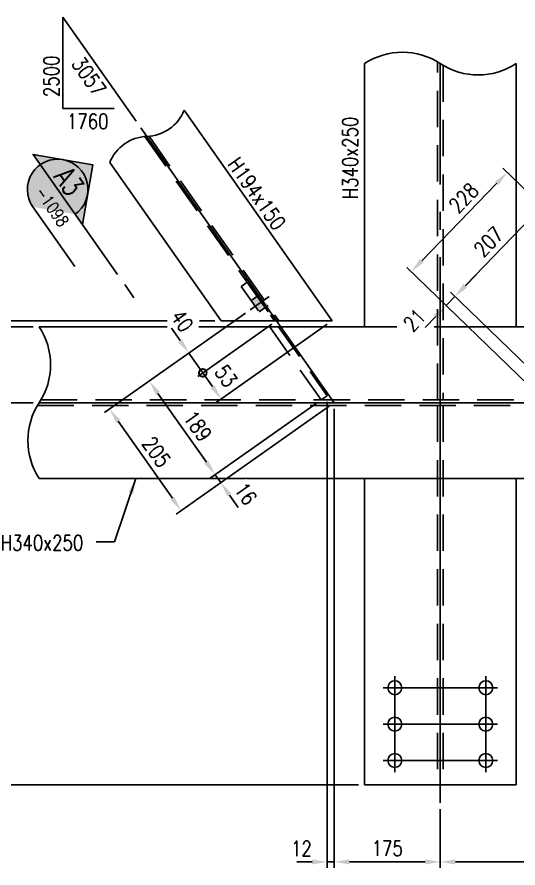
# Model space of a CAD drawing. Header units: millimetres. Extents: x 0 to 232280, y -26939 to 23794.
# Drawn here: x 94866 to 95692, y -25816 to -24412 of the extents above; entities that cross this region are included whole.
import ezdxf
from ezdxf.enums import TextEntityAlignment as Align

# ---------------------------------------------------------------- set-up
doc = ezdxf.new("R2010")
doc.units = ezdxf.units.MM
doc.header["$LTSCALE"] = 30
doc.linetypes.add('JNK-CENTER', pattern=[34, 30, -1.5, 1, -1.5])
doc.linetypes.add('JNK-HIDDEN', pattern=[3, 2, -1])
for name, color, linetype in [('CEN-R', 1, 'JNK-CENTER'), ('CON-C', 4, 'Continuous'), ('CON-G', 3, 'Continuous'), ('CON-W', 7, 'Continuous'), ('CON-Y', 2, 'Continuous'), ('Dim-W', 7, 'Continuous'), ('HID-Y', 2, 'JNK-HIDDEN'), ('STL-OBJT', 7, 'Continuous'), ('TXT-Y', 2, 'Continuous')]:
    doc.layers.add(name, color=color, linetype=linetype)
doc.styles.add('SIMPLEX', font='simplex.shx', dxfattribs={"width": 0.8})
doc.dimstyles.new('DIM10', dxfattribs={"dimscale": 10, "dimtxt": 2.5, "dimasz": 2.5, "dimexe": 1, "dimexo": 1, "dimgap": 1, "dimtad": 1, "dimdec": 0, "dimdsep": 46, "dimtxsty": 'SIMPLEX', "dimcen": 0, "dimclrt": 2, "dimadec": 1, "dimazin": 2, "dimtfac": 1, "dimtdec": 0, "dimtix": 1, "dimtmove": 2, "dimatfit": 0, "dimfxl": 0.18, "dimtolj": 1, "dimtzin": 0, "dimarcsym": 0})
doc.dimstyles.new('DIM40', dxfattribs={"dimscale": 40, "dimtxt": 2.5, "dimasz": 2.5, "dimexe": 1, "dimexo": 1, "dimgap": 1, "dimtad": 1, "dimdec": 0, "dimdsep": 46, "dimtxsty": 'SIMPLEX', "dimcen": 0, "dimclrd": 7, "dimclre": 7, "dimclrt": 2, "dimadec": 1, "dimazin": 2, "dimtfac": 1, "dimtdec": 0, "dimtix": 1, "dimtmove": 2, "dimatfit": 2, "dimfxl": 1, "dimtolj": 1, "dimtzin": 0, "dimarcsym": 1})

# ---------------------------------------------------------------- blocks, each defined once
blk = doc.blocks.new('*D3284')
at = {"layer": 'DEFPOINTS', "color": 0, "transparency": 16777216}
for p in [(95250.78954247513, -24895.12163369116), (95389.29806920569, -25048.43794292297), (95136.62146172975, -25226.32227458605)]:
    blk.add_point(p, dxfattribs=at)
at = {"layer": 'Dim-W', "color": 7, "linetype": 'ByBlock', "lineweight": -2, "transparency": 16777216}
for p, q in [((95242.61261871093, -24900.87818802116), (95010.37832064551, -25064.37113385923)), ((95381.12114544146, -25054.19449725298), (95128.44453796554, -25232.07882891606)), ((95032.94663023474, -25079.05688893974), (95122.23007590475, -25205.87996517553))]:
    blk.add_line(p, q, dxfattribs=at)
at = {"layer": 'Dim-W', "color": 7, "transparency": 16777216}
for points in [[(95036.35368180316, -25076.65832463557), (95029.53957866633, -25081.45545324391), (95018.55524440974, -25058.61457952922)], [(95125.63712747316, -25203.48140087136), (95118.82302433632, -25208.27852947969), (95136.62146172975, -25226.32227458605)]]:
    blk.add_solid(points, dxfattribs=at)
at = {"layer": 'Dim-W', "color": 2, "transparency": 16777216, "insert": (95095.98643153923, -25129.51617981513), "char_height": 25, "attachment_point": 5, "rotation": 305.1455454997086, "style": 'SIMPLEX', "bg_fill": 3, "box_fill_scale": 1.1, "bg_fill_color": 256, "bg_fill_true_color": 13158600, "bg_fill_transparency": 0}
blk.add_mtext('\\A1;205', dxfattribs=at)
blk = doc.blocks.new('*D3285')
at = {"layer": 'DEFPOINTS', "color": 0, "transparency": 16777216}
for p in [(95083.97063452352, -25012.56214488907), (95367.78576218689, -25043.93794292298), (95192.78993047081, -25167.13500845111)]:
    blk.add_point(p, dxfattribs=at)
at = {"layer": 'Dim-W', "color": 7, "linetype": 'ByBlock', "lineweight": -2, "transparency": 16777216}
for p, q in [((95075.79371075932, -25018.31869921907), (95075.79371075906, -25018.31869921926)), ((95098.36202034826, -25033.00445429979), (95178.3985446458, -25146.69269904058)), ((95359.60883842266, -25049.69449725299), (95184.6130067066, -25172.89156278111))]:
    blk.add_line(p, q, dxfattribs=at)
at = {"layer": 'Dim-W', "color": 7, "transparency": 16777216}
for points in [[(95101.76907191669, -25030.60588999562), (95094.95496877984, -25035.40301860395), (95083.97063452326, -25012.56214488926)], [(95181.80559621422, -25144.29413473642), (95174.99149307737, -25149.09126334475), (95192.78993047081, -25167.13500845111)]]:
    blk.add_solid(points, dxfattribs=at)
at = {"layer": 'Dim-W', "color": 2, "transparency": 16777216, "insert": (95163.9443886149, -25087.07534597368), "char_height": 25, "attachment_point": 5, "rotation": 305.1455454997086, "style": 'SIMPLEX', "bg_fill": 3, "box_fill_scale": 1.1, "bg_fill_color": 256, "bg_fill_true_color": 13158600, "bg_fill_transparency": 0}
blk.add_mtext('\\A1;189', dxfattribs=at)
blk = doc.blocks.new('*D3286')
at = {"layer": 'DEFPOINTS', "color": 0, "transparency": 16777216}
for p in [(95192.78993047104, -25167.13500845092), (95202.03685184353, -25180.26983994591), (95202.0368518433, -25180.26983994607)]:
    blk.add_point(p, dxfattribs=at)
at = {"layer": 'Dim-W', "color": 7, "linetype": 'ByBlock', "lineweight": -2, "transparency": 16777216}
for p, q in [((95178.39854464581, -25146.69269904056), (95164.00715882081, -25126.25038963003)), ((95184.61300670683, -25172.89156278093), (95184.61300670661, -25172.89156278108)), ((95192.78993047083, -25167.13500845108), (95202.0368518433, -25180.26983994607)), ((95193.85992807933, -25186.02639427591), (95193.8599280791, -25186.02639427607)), ((95216.42823766831, -25200.71214935659), (95230.81962349333, -25221.15445876712))]:
    blk.add_line(p, q, dxfattribs=at)
at = {"layer": 'Dim-W', "color": 7, "transparency": 16777216}
blk.add_solid([(95181.80559621424, -25144.29413473639), (95174.9914930774, -25149.09126334472), (95192.78993047083, -25167.13500845108)], dxfattribs=at)
at = {"layer": 'Dim-W', "color": 2, "transparency": 16777216, "insert": (95243.20729324392, -25198.65169180208), "char_height": 25, "attachment_point": 5, "rotation": 305.1455454997086, "style": 'SIMPLEX', "bg_fill": 3, "box_fill_scale": 1.1, "bg_fill_color": 256, "bg_fill_true_color": 13158600, "bg_fill_transparency": 0}
blk.add_mtext('\\A1;16', dxfattribs=at)
at = {"layer": 'Dim-W', "color": 7, "transparency": 16777216}
blk.add_solid([(95219.83528923674, -25198.31358505243), (95213.02118609988, -25203.11071366076), (95202.0368518433, -25180.26983994607)], dxfattribs=at)
blk = doc.blocks.new('_DotSmall')
at = {"color": 0, "linetype": 'ByBlock', "const_width": 0.5}
blk.add_lwpolyline([(-0.0625, 0, 1), (0.0625, 0, 1)], format="xyb", close=True, dxfattribs=at)
blk = doc.blocks.new('*D3287')
at = {"layer": 'DEFPOINTS', "color": 0, "transparency": 16777216}
for p in [(95294.25806920568, -24913.43794292298), (95149.38602463724, -24966.50971024905), (95172.412241957, -24999.21740530605)]:
    blk.add_point(p, dxfattribs=at)
at = {"layer": 'Dim-W', "color": 7, "linetype": 'ByBlock', "lineweight": -2, "transparency": 16777216}
for p, q in [((95286.08114544148, -24919.19449725298), (95164.2353181928, -25004.97395963606)), ((95134.99463881199, -24946.06740083868), (95120.60325298697, -24925.62509142816)), ((95141.20910087302, -24972.26626457906), (95141.20910087277, -24972.26626457922)), ((95149.386024637, -24966.50971024921), (95172.412241957, -24999.21740530605)), ((95172.412241957, -24999.21740530605), (95186.80362778202, -25019.65971471658))]:
    blk.add_line(p, q, dxfattribs=at)
at = {"layer": 'Dim-W', "color": 7, "lineweight": -2, "transparency": 16777216, "xscale": 25, "yscale": 25, "zscale": 25, "rotation": 125.1455454997086}
blk.add_blockref('_DotSmall', (95172.412241957, -24999.21740530605), dxfattribs=at)
at = {"layer": 'Dim-W', "color": 2, "transparency": 16777216, "insert": (95138.38488207635, -24913.34281421369), "char_height": 25, "attachment_point": 5, "rotation": 305.1455454997086, "style": 'SIMPLEX', "bg_fill": 3, "box_fill_scale": 1.1, "bg_fill_color": 256, "bg_fill_true_color": 13158600, "bg_fill_transparency": 0}
blk.add_mtext('\\A1;40', dxfattribs=at)
at = {"layer": 'Dim-W', "color": 7, "transparency": 16777216}
blk.add_solid([(95138.4016903804, -24943.66883653452), (95131.58758724356, -24948.46596514285), (95149.386024637, -24966.50971024921)], dxfattribs=at)
blk = doc.blocks.new('*D3288')
at = {"layer": 'DEFPOINTS', "color": 0, "transparency": 16777216}
for p in [(95385.97960429973, -24913.43794292297), (95172.41224195724, -24999.21740530586), (95202.80684881943, -25042.39156278111)]:
    blk.add_point(p, dxfattribs=at)
at = {"layer": 'Dim-W', "color": 7, "linetype": 'ByBlock', "lineweight": -2, "transparency": 16777216}
for p, q in [((95377.80268053553, -24919.19449725297), (95194.62992505523, -25048.14811711112)), ((95164.23531819304, -25004.97395963586), (95164.23531819278, -25004.97395963605)), ((95172.41224195698, -24999.21740530604), (95188.41546299441, -25021.94925337059))]:
    blk.add_line(p, q, dxfattribs=at)
at = {"layer": 'Dim-W', "color": 2, "transparency": 16777216, "insert": (95210.74310522071, -25004.51845792121), "char_height": 25, "attachment_point": 5, "rotation": 305.1455454997086, "style": 'SIMPLEX', "bg_fill": 3, "box_fill_scale": 1.1, "bg_fill_color": 256, "bg_fill_true_color": 13158600, "bg_fill_transparency": 0}
blk.add_mtext('\\A1;53', dxfattribs=at)
at = {"layer": 'Dim-W', "color": 7, "transparency": 16777216}
blk.add_solid([(95191.82251456284, -25019.55068906642), (95185.008411426, -25024.34781767475), (95202.80684881943, -25042.39156278111)], dxfattribs=at)
at = {"layer": 'Dim-W', "color": 7, "lineweight": -2, "transparency": 16777216, "xscale": 25, "yscale": 25, "zscale": 25, "rotation": 125.1455454997086}
blk.add_blockref('_DotSmall', (95172.41224195698, -24999.21740530604), dxfattribs=at)
blk = doc.blocks.new('*D3289')
at = {"layer": 'DEFPOINTS', "color": 0, "transparency": 16777216}
for p in [(94902.5002437937, -25048.43794292288), (94771.51199570914, -25678.43794292288), (95439.2980692057, -25678.43794292288)]:
    blk.add_point(p, dxfattribs=at)
at = {"layer": 'Dim-W', "color": 7, "linetype": 'ByBlock', "lineweight": -2, "transparency": 16777216}
for p, q in [((94892.5002437937, -25048.43794292288), (94761.51199570914, -25048.43794292288)), ((94771.51199570914, -25073.43794292288), (94771.51199570914, -25653.43794292288)), ((95429.2980692057, -25678.43794292288), (94761.51199570914, -25678.43794292288))]:
    blk.add_line(p, q, dxfattribs=at)
at = {"layer": 'Dim-W', "color": 7, "transparency": 16777216}
for points in [[(94767.34532904247, -25073.43794292288), (94775.67866237581, -25073.43794292288), (94771.51199570914, -25048.43794292288)], [(94767.34532904247, -25653.43794292288), (94775.67866237581, -25653.43794292288), (94771.51199570914, -25678.43794292288)]]:
    blk.add_solid(points, dxfattribs=at)
at = {"layer": 'Dim-W', "color": 2, "transparency": 16777216, "insert": (94746.51199570914, -25363.43794292286), "char_height": 25, "attachment_point": 5, "rotation": 90, "style": 'SIMPLEX', "bg_fill": 3, "box_fill_scale": 1.1, "bg_fill_color": 256, "bg_fill_true_color": 13158600, "bg_fill_transparency": 0}
blk.add_mtext('\\A1;{\\L800}', dxfattribs=at)
blk = doc.blocks.new('*D3421')
at = {"layer": 'DEFPOINTS', "color": 0, "transparency": 16777216}
for p in [(95202.5365341117, -24913.43794292298), (94771.51199570914, -24923.43794292298), (94902.50024379375, -24923.43794292298)]:
    blk.add_point(p, dxfattribs=at)
at = {"layer": 'Dim-W', "color": 7, "linetype": 'ByBlock', "lineweight": -2, "transparency": 16777216}
for p, q in [((94771.51199570914, -24888.43794292298), (94771.51199570914, -24863.43794292298)), ((95113.90780552519, -24913.43794292298), (94761.51199570914, -24913.43794292298)), ((94771.51199570914, -24913.43794292298), (94771.51199570914, -24923.43794292298)), ((95192.5365341117, -24913.43794292298), (95166.7266060153, -24913.43794292298)), ((94892.50024379375, -24923.43794292298), (94761.51199570914, -24923.43794292298)), ((94771.51199570914, -24948.43794292298), (94771.51199570914, -24973.43794292298))]:
    blk.add_line(p, q, dxfattribs=at)
at = {"layer": 'Dim-W', "color": 7, "transparency": 16777216}
blk.add_solid([(94767.34532904247, -24948.43794292298), (94775.67866237581, -24948.43794292298), (94771.51199570914, -24923.43794292298)], dxfattribs=at)
at = {"layer": 'Dim-W', "color": 2, "transparency": 16777216, "insert": (94750.91429091814, -24870.58126537406), "char_height": 25, "attachment_point": 5, "rotation": 90, "style": 'SIMPLEX', "bg_fill": 3, "box_fill_scale": 1.1, "bg_fill_color": 256, "bg_fill_true_color": 13158600, "bg_fill_transparency": 0}
blk.add_mtext('\\A1;10', dxfattribs=at)
at = {"layer": 'Dim-W', "color": 7, "transparency": 16777216}
blk.add_solid([(94767.34532904247, -24888.43794292298), (94775.67866237581, -24888.43794292298), (94771.51199570914, -24913.43794292298)], dxfattribs=at)
blk = doc.blocks.new('*D3290')
at = {"layer": 'DEFPOINTS', "color": 0, "transparency": 16777216}
for p in [(95389.2980692057, -25048.43794292298), (95564.29806920576, -25708.43794292294), (95389.2980692057, -25805.69570001125)]:
    blk.add_point(p, dxfattribs=at)
at = {"layer": 'Dim-W', "color": 7, "linetype": 'ByBlock', "lineweight": -2, "transparency": 16777216}
for p, q in [((95389.2980692057, -25058.43794292298), (95389.2980692057, -25815.69570001125)), ((95564.29806920576, -25718.43794292294), (95564.29806920576, -25815.69570001125)), ((95539.29806920576, -25805.69570001125), (95414.2980692057, -25805.69570001125))]:
    blk.add_line(p, q, dxfattribs=at)
at = {"layer": 'Dim-W', "color": 7, "transparency": 16777216}
for points in [[(95414.2980692057, -25801.52903334458), (95414.2980692057, -25809.86236667792), (95389.2980692057, -25805.69570001125)], [(95539.29806920576, -25801.52903334458), (95539.29806920576, -25809.86236667792), (95564.29806920576, -25805.69570001125)]]:
    blk.add_solid(points, dxfattribs=at)
at = {"layer": 'Dim-W', "color": 2, "transparency": 16777216, "insert": (95476.79806920573, -25783.19570001125), "char_height": 25, "attachment_point": 5, "style": 'SIMPLEX', "bg_fill": 3, "box_fill_scale": 1.1, "bg_fill_color": 256, "bg_fill_true_color": 13158600, "bg_fill_transparency": 0}
blk.add_mtext('\\A1;175', dxfattribs=at)
blk = doc.blocks.new('*D3291')
at = {"layer": 'DEFPOINTS', "color": 0, "transparency": 16777216}
for p in [(95377.59807070399, -25037.03007772695), (95377.59807070399, -25805.69570001125), (95389.2980692057, -25805.69570001125)]:
    blk.add_point(p, dxfattribs=at)
at = {"layer": 'Dim-W', "color": 7, "linetype": 'ByBlock', "lineweight": -2, "transparency": 16777216}
for p, q in [((95377.59807070399, -25047.03007772695), (95377.59807070399, -25815.69570001125)), ((95352.59807070399, -25805.69570001125), (95327.59807070399, -25805.69570001125)), ((95389.2980692057, -25805.69570001125), (95377.59807070399, -25805.69570001125)), ((95414.2980692057, -25805.69570001125), (95439.2980692057, -25805.69570001125))]:
    blk.add_line(p, q, dxfattribs=at)
at = {"layer": 'Dim-W', "color": 7, "transparency": 16777216}
blk.add_solid([(95414.2980692057, -25801.52903334458), (95414.2980692057, -25809.86236667792), (95389.2980692057, -25805.69570001125)], dxfattribs=at)
at = {"layer": 'Dim-W', "color": 2, "transparency": 16777216, "insert": (95335.15250811061, -25783.67065807432), "char_height": 25, "attachment_point": 5, "style": 'SIMPLEX', "bg_fill": 3, "box_fill_scale": 1.1, "bg_fill_color": 256, "bg_fill_true_color": 13158600, "bg_fill_transparency": 0}
blk.add_mtext('\\A1;12', dxfattribs=at)
at = {"layer": 'Dim-W', "color": 7, "transparency": 16777216}
blk.add_solid([(95352.59807070399, -25801.52903334458), (95352.59807070399, -25809.86236667792), (95377.59807070399, -25805.69570001125)], dxfattribs=at)
blk = doc.blocks.new('*D3294')
at = {"layer": 'DEFPOINTS', "color": 0, "transparency": 16777216}
for p in [(95674.79184596281, -24668.68537743462), (95888.51993302439, -24875.65965694514), (95739.29806920572, -25048.43794292298)]:
    blk.add_point(p, dxfattribs=at)
at = {"layer": 'Dim-W', "color": 7, "linetype": 'ByBlock', "lineweight": -2, "transparency": 16777216}
for p, q in [((95881.33627440667, -24868.70300193975), (95667.60818734509, -24661.72872242923)), ((95533.62286345466, -24814.46086536121), (95657.40020844931, -24686.64452397891)), ((95732.11441058801, -25041.48128791759), (95509.04756732343, -24825.4633569001))]:
    blk.add_line(p, q, dxfattribs=at)
at = {"layer": 'Dim-W', "color": 7, "transparency": 16777216}
for points in [[(95654.4070173586, -24683.74591772666), (95660.39339954003, -24689.54313023116), (95674.79184596281, -24668.68537743462)], [(95530.62967236392, -24811.56225910896), (95536.61605454536, -24817.35947161346), (95516.23122594116, -24832.42001190549)]]:
    blk.add_solid(points, dxfattribs=at)
at = {"layer": 'Dim-W', "color": 2, "transparency": 16777216, "insert": (95602.81650628574, -24710.66622439454), "char_height": 25, "attachment_point": 5, "rotation": 45.91972724997594, "style": 'SIMPLEX', "bg_fill": 3, "box_fill_scale": 1.1, "bg_fill_color": 256, "bg_fill_true_color": 13158600, "bg_fill_transparency": 0}
blk.add_mtext('\\A1;228', dxfattribs=at)
blk = doc.blocks.new('*D3295')
at = {"layer": 'DEFPOINTS', "color": 0, "transparency": 16777216}
for p in [(95588.16353194378, -24873.13826944058), (95888.51993302439, -24875.65965694514), (95755.91620385188, -25035.58995691646)]:
    blk.add_point(p, dxfattribs=at)
at = {"layer": 'Dim-W', "color": 7, "linetype": 'ByBlock', "lineweight": -2, "transparency": 16777216}
for p, q in [((95881.33627440667, -24868.70300193975), (95725.07745628683, -24717.38196247243)), ((95714.86947739105, -24742.29776402211), (95605.55516945726, -24855.17912289629)), ((95748.73254523418, -25028.63330191106), (95580.97987332605, -24866.18161443518))]:
    blk.add_line(p, q, dxfattribs=at)
at = {"layer": 'Dim-W', "color": 7, "transparency": 16777216}
for points in [[(95711.87628630034, -24739.39915776986), (95717.86266848177, -24745.19637027437), (95732.26111490454, -24724.33861747783)], [(95602.56197836655, -24852.28051664404), (95608.54836054798, -24858.07772914854), (95588.16353194378, -24873.13826944058)]]:
    blk.add_solid(points, dxfattribs=at)
at = {"layer": 'Dim-W', "color": 2, "transparency": 16777216, "insert": (95644.04909153431, -24783.08596969706), "char_height": 25, "attachment_point": 5, "rotation": 45.91972724997594, "style": 'SIMPLEX', "bg_fill": 3, "box_fill_scale": 1.1, "bg_fill_color": 256, "bg_fill_true_color": 13158600, "bg_fill_transparency": 0}
blk.add_mtext('\\A1;207', dxfattribs=at)
blk = doc.blocks.new('*D3296')
at = {"layer": 'DEFPOINTS', "color": 0, "transparency": 16777216}
for p in [(95588.47298411396, -24873.43794292224), (95574.0099470531, -24888.37292543036), (95574.00994705292, -24888.37292543019)]:
    blk.add_point(p, dxfattribs=at)
at = {"layer": 'Dim-W', "color": 7, "linetype": 'ByBlock', "lineweight": -2, "transparency": 16777216}
for p, q in [((95605.86462162729, -24855.47879637779), (95623.25625914078, -24837.5196498335)), ((95588.47298411379, -24873.43794292207), (95574.00994705292, -24888.37292543019)), ((95581.28932549625, -24866.48128791685), (95581.28932549607, -24866.48128791667)), ((95566.82628843538, -24881.41627042497), (95566.8262884352, -24881.41627042479)), ((95556.61830953942, -24906.33207197448), (95539.22667202592, -24924.29121851877))]:
    blk.add_line(p, q, dxfattribs=at)
at = {"layer": 'Dim-W', "color": 7, "transparency": 16777216}
for points in [[(95602.87143053656, -24852.58019012553), (95608.857812718, -24858.37740263004), (95588.47298411379, -24873.43794292207)], [(95553.6251184487, -24903.43346572223), (95559.61150063014, -24909.23067822673), (95574.00994705292, -24888.37292543019)]]:
    blk.add_solid(points, dxfattribs=at)
at = {"layer": 'Dim-W', "color": 2, "transparency": 16777216, "insert": (95521.73371028813, -24912.25313971488), "char_height": 25, "attachment_point": 5, "rotation": 45.91972724997594, "style": 'SIMPLEX', "bg_fill": 3, "box_fill_scale": 1.1, "bg_fill_color": 256, "bg_fill_true_color": 13158600, "bg_fill_transparency": 0}
blk.add_mtext('\\A1;21', dxfattribs=at)
blk = doc.blocks.new('*D3253')
at = {"layer": 'DEFPOINTS', "color": 0, "transparency": 16777216}
for p in [(95957.29806922855, -25516.91358014216), (95564.29806920576, -25805.69570001125), (95957.29806922855, -25805.69570001125)]:
    blk.add_point(p, dxfattribs=at)
at = {"layer": 'Dim-W', "color": 0, "lineweight": -2, "transparency": 16777216}
for p, q in [((95957.29806922855, -25526.91358014216), (95957.29806922855, -25815.69570001125)), ((95589.29806920576, -25805.69570001125), (95932.29806922855, -25805.69570001125))]:
    blk.add_line(p, q, dxfattribs=at)
at = {"layer": 'Dim-W', "color": 0, "transparency": 16777216}
for points in [[(95589.29806920576, -25801.52903334458), (95589.29806920576, -25809.86236667792), (95564.29806920576, -25805.69570001125)], [(95932.29806922855, -25801.52903334458), (95932.29806922855, -25809.86236667792), (95957.29806922855, -25805.69570001125)]]:
    blk.add_solid(points, dxfattribs=at)
at = {"layer": 'Dim-W', "color": 2, "transparency": 16777216, "insert": (95760.79806921715, -25783.19570001125), "char_height": 25, "attachment_point": 5, "style": 'SIMPLEX'}
blk.add_mtext('\\A1;393', dxfattribs=at)
blk = doc.blocks.new('SECMARK1')
at = {"layer": 'CON-Y'}
h = blk.add_hatch(color=256, dxfattribs=at)
edge = h.paths.add_edge_path()
edge.add_line((21.82666666666668, 7.071067811865485), (18.29113276073393, 3.535533905932776))
edge.add_arc((21.82666666666668, 4.707345624410664e-14), 5.000000000000002, 44.99999999999977, 135.0000000000001, ccw=False)
edge.add_line((25.36220057259943, 3.535533905932773), (21.82666666666668, 7.071067811865485))
h = blk.add_hatch(color=256, dxfattribs=at)
edge = h.paths.add_edge_path()
edge.add_line((14.75559885480128, 4.707345624410664e-14), (16.82666666666668, 1.689559442740931e-14))
edge.add_arc((21.82666666666668, 4.618527782440651e-14), 5, 135.0000000000001, 180.0000000000003, ccw=False)
edge.add_line((18.29113276073393, 3.535533905932776), (14.75559885480128, 4.707345624410664e-14))
edge = h.paths.add_edge_path()
edge.add_arc((21.82666666666668, 4.736951571734001e-14), 5, 270, 540.0000000000005)
h = blk.add_hatch(color=256, dxfattribs=at)
edge = h.paths.add_edge_path()
edge.add_line((26.82666666666668, 4.332076805060308e-14), (28.89773447853207, 4.736951571734001e-14))
edge.add_line((28.89773447853207, 4.736951571734001e-14), (25.36220057259943, 3.535533905932773))
edge.add_arc((21.82666666666668, 4.951594689828198e-14), 5, -1.1368683772161603e-13, 44.999999999999716, ccw=False)
at = {"layer": 'CON-C'}
blk.add_line((0, 0), (2.633333333333307, 0), dxfattribs=at)
blk.add_lwpolyline([(4.666666666666639, 0), (28.89773447853207, 4.736951571734001e-14), (21.82666666666668, 7.071067811865485), (14.75559885480128, 4.736951571734001e-14)], dxfattribs=at)
at = {"layer": 'CON-Y'}
blk.add_line((21.82666666666668, -4.999999999999953), (9.823333333333341, -4.999999999999953), dxfattribs=at)
blk.add_arc((21.82666666666668, 4.736951571734001e-14), 5, 270, 180.0000000000004, dxfattribs=at)
at = {"layer": 'CON-C', "style": 'SIMPLEX', "width": 0.8}
blk.add_attdef('TAG', text='', height=3.5, dxfattribs=at).set_placement((21.80333333333334, 0.5800000000000568), align=Align.CENTER)
at = {"layer": 'CON-Y', "style": 'SIMPLEX', "width": 0.8}
blk.add_attdef('H0000-0000', text='', height=2, dxfattribs=at).set_placement((24.66333333333334, -3.379999999999943), align=Align.RIGHT)

msp = doc.modelspace()

# ---------------------------------------------------------------- hatches: boundary and pattern name
at = {"layer": 'Dim-W'}
h = msp.add_hatch(color=256, dxfattribs=at)
h.paths.add_polyline_path([(95258.96646623932, -24889.36507936119), (95265.58650371882, -24898.76854168999), (95275.39881223593, -24891.86067649398), (95268.77877475643, -24882.45721416515)])
h.paths.add_polyline_path([(95258.96646623932, -24889.36507936119), (95268.77877475643, -24882.45721416515), (95262.15873727693, -24873.0537518363), (95252.34642875982, -24879.96161703234)])
h.paths.add_polyline_path([(95268.77877475643, -24882.45721416515), (95271.23185188569, -24880.73024786615), (95264.61181440619, -24871.32678553729), (95262.15873727693, -24873.0537518363)])
h.paths.add_polyline_path([(95271.23185188569, -24880.73024786615), (95273.68492901498, -24879.00328156714), (95267.06489153545, -24869.59981923829), (95264.61181440619, -24871.32678553729)])
h.paths.add_polyline_path([(95277.85188936519, -24890.13371019499), (95280.30496649448, -24888.40674389599), (95273.68492901498, -24879.00328156714), (95271.23185188569, -24880.73024786615)])
msp.add_hatch(color=256, dxfattribs=at).paths.add_polyline_path([(95275.39881223593, -24891.86067649398), (95277.85188936519, -24890.13371019499), (95271.23185188569, -24880.73024786615), (95268.77877475643, -24882.45721416515)])

# ---------------------------------------------------------------- linework, layer by layer
at = {"layer": 'CEN-R'}
for p, q in [((95564.29806920576, -25708.43794292294), (95564.29806920573, -24489.25516354689)), ((95070.24348115659, -24595.23540308047), (95389.2980692057, -25048.43794292298)), ((95281.86185277913, -24873.24672723717), (95250.78954247515, -24895.12163369116)), ((94902.50024379363, -25048.43794292298), (96553.72974094666, -25048.43794292298)), ((95489.29806920562, -25499.27127625619), (95489.29806920562, -25657.60460958953)), ((95639.29806920562, -25499.27127625619), (95639.29806920562, -25657.60460958953)), ((95470.13140253893, -25518.43794292288), (95658.46473587227, -25518.43794292288)), ((95470.13140253893, -25578.43794292288), (95658.46473587227, -25578.43794292288)), ((95470.13140253893, -25638.43794292288), (95658.46473587227, -25638.43794292288))]:
    msp.add_line(p, q, dxfattribs=at)
at = {"layer": 'CON-G'}
for p, q in [((95439.29806920567, -24923.43794292298), (95439.29806920567, -24489.25516354686)), ((95689.29806920573, -24923.43794292298), (95689.29806920573, -24489.25516354682)), ((95141.5111623355, -24566.18163331471), (95385.97960429975, -24913.43794292298)), ((95018.8573058723, -24652.52994826476), (95202.5365341117, -24913.43794292298)), ((95385.97960429975, -24913.43794292298), (95202.53653411167, -24913.43794292298)), ((94902.50024379375, -24923.43794292298), (95113.67931603767, -24923.43794292298)), ((95166.01109179445, -24923.43794292298), (95492.71366525254, -24923.43794292298)), ((95553.91527883346, -24923.43794292298), (96553.72974094666, -24923.43794292298)), ((94902.5002437937, -25173.43794292298), (96553.72974094666, -25173.43794292298)), ((95439.2980692057, -25173.43794292291), (95439.2980692057, -25678.43794292288)), ((95689.29806920579, -25173.43794292291), (95689.29806920579, -25678.43794292288)), ((95439.2980692057, -25678.43794292288), (95689.2980692057, -25678.43794292288))]:
    msp.add_line(p, q, dxfattribs=at)
for centre in [(95489.29806920562, -25518.43794292288), (95639.29806920562, -25518.43794292288), (95489.29806920562, -25578.43794292288), (95639.29806920562, -25578.43794292288), (95489.29806920562, -25638.43794292288), (95639.29806920562, -25638.43794292288)]:
    msp.add_circle(centre, 11.5, dxfattribs=at)
at = {"layer": 'CON-W'}
for p, q in [((94941.55130498415, -24412.4340164719), (95062.45200435382, -24584.16796444018)), ((94941.55130498415, -24412.4340164719), (94941.55130498415, -24563.24703615465)), ((94941.55130498415, -24563.24703615465), (95026.05762834726, -24563.24703615465))]:
    msp.add_line(p, q, dxfattribs=at)
for points in [[(95439.29806920567, -24489.25516354686, -0.2992863225903411), (95564.29806920567, -24489.25516354686, 0.2992863225907001), (95689.29806920567, -24489.25516354686)], [(95141.5111623355, -24566.18163331471, -0.2992863225903411), (95080.18423410387, -24609.35579078971, 0.2992863225907001), (95018.8573058723, -24652.52994826476)], [(94902.5002437937, -24923.43794292288, -0.2992863225903189), (94902.5002437937, -25048.43794292288, 0.299286322590982), (94902.5002437937, -25173.43794292298, 0.299286322590982)]]:
    msp.add_lwpolyline(points, format="xyb", dxfattribs=at)
at = {"layer": 'HID-Y'}
for p, q in [((95559.79806920567, -25043.93794292298), (95559.79806920567, -24486.44463525496)), ((95568.7980692057, -24492.06569183877), (95568.79806920573, -25043.93794292298)), ((95076.65867274492, -24609.55934198972), (95290.58920780195, -24913.43794292298)), ((95083.70979546286, -24609.15223958972), (95297.9269306095, -24913.43794292298)), ((95267.06489153542, -24869.59981923832), (95252.34642875985, -24879.96161703231)), ((95280.30496649443, -24888.40674389602), (95265.58650371882, -24898.76854168998)), ((94905.31077208552, -25043.93794292298), (96556.54026923842, -25043.93794292298)), ((94899.68971550175, -25052.93794292298), (96550.91921265465, -25052.93794292298)), ((95559.7980692057, -25052.93794292298), (95559.7980692057, -25678.43794292294)), ((95568.79806920567, -25052.93794292298), (95568.7980692057, -25678.43794292294))]:
    msp.add_line(p, q, dxfattribs=at)
msp.add_lwpolyline([(95377.59807070399, -25037.03007772695), (95367.7857621869, -25043.93794292298), (95235.94024891935, -24856.6573843044), (95245.75255743646, -24849.74951910836)], close=True, dxfattribs=at)

# ---------------------------------------------------------------- texts
at = {"layer": 'CON-Y', "style": 'SIMPLEX', "width": 0.8}
for s, rotation, p in [('2500', 90, (94935.22958653762, -24544.52189391878)), ('3057', 305.1455454996882, (94954.579077685, -24489.48245088034))]:
    msp.add_text(s, height=25, rotation=rotation, dxfattribs=at).set_placement(p)
msp.add_text('1760', height=25, dxfattribs=at).set_placement((94948.28700803414, -24596.9115755734))
at = {"layer": 'TXT-Y', "style": 'SIMPLEX', "width": 0.8}
for s, height, rotation, p in [('H340x250', 25, 90, (95428.05548632987, -24713.05087922901)), ('H194x150', 24.99999999999999, 305.1455454997907, (95212.07561328345, -24655.10543569668))]:
    msp.add_text(s, height=height, rotation=rotation, dxfattribs=at).set_placement(p)

# ---------------------------------------------------------------- next in the draw order: dimensions: what is measured, and where the dimension line sits
at = {"layer": 'Dim-W'}
dim = msp.add_linear_dim(base=(95136.62146172975, -25226.32227458605), p1=(95250.78954247515, -24895.12163369117), p2=(95389.2980692057, -25048.43794292298), angle=305.1455454996515, dimstyle='DIM40', override={"dimscale": 10, "dimtix": 0, "dimtfill": 1}, dxfattribs=at)
dim.commit()
dim.dimension.update_dxf_attribs({"geometry": '*D3284', "text_midpoint": (95095.98643153922, -25129.51617981512)})

# ---------------------------------------------------------------- next in the draw order: dimensions: what is measured, and where the dimension line sits
dim = msp.add_linear_dim(base=(95192.78993047081, -25167.13500845111), p1=(95083.97063452353, -25012.56214488906), p2=(95367.7857621869, -25043.93794292298), angle=305.1455454996515, dimstyle='DIM40', override={"dimscale": 10, "dimtix": 0, "dimtfill": 1}, dxfattribs=at)
dim.commit()
dim.dimension.update_dxf_attribs({"geometry": '*D3285', "text_midpoint": (95163.94438861488, -25087.07534597367), "dimtype": 160})

# ---------------------------------------------------------------- next in the draw order: dimensions: what is measured, and where the dimension line sits
for base, p1, p2, override, picture, middle in [((95172.412241957, -24999.21740530605), (95149.38602463725, -24966.50971024905), (95294.2580692057, -24913.43794292298), {"dimscale": 10, "dimblk2": 'DotSmall', "dimsah": 1, "dimtix": 0, "dimtfill": 1}, '*D3287', (95138.38488207635, -24913.34281421368)), ((95202.0368518433, -25180.26983994607), (95192.78993047106, -25167.13500845093), (95202.03685184354, -25180.26983994592), {"dimscale": 10, "dimtix": 0, "dimtfill": 1}, '*D3286', (95243.2072932439, -25198.65169180207))]:
    dim = msp.add_linear_dim(base=base, p1=p1, p2=p2, angle=305.1455454996515, dimstyle='DIM40', override=override, dxfattribs=at)
    dim.commit()
    dim.dimension.update_dxf_attribs({"geometry": picture, "text_midpoint": middle, "dimtype": 160})

# ---------------------------------------------------------------- next in the draw order: dimensions: what is measured, and where the dimension line sits
dim = msp.add_linear_dim(base=(95202.80684881943, -25042.39156278111), p1=(95172.41224195725, -24999.21740530587), p2=(95385.97960429975, -24913.43794292297), angle=305.1455454996515, dimstyle='DIM40', override={"dimscale": 10, "dimblk1": 'DotSmall', "dimsah": 1, "dimtix": 0, "dimtfill": 1}, dxfattribs=at)
dim.commit()
dim.dimension.update_dxf_attribs({"geometry": '*D3288', "text_midpoint": (95210.7431052207, -25004.51845792121), "dimtype": 160})

# ---------------------------------------------------------------- next in the draw order: dimensions: what is measured, and where the dimension line sits
dim = msp.add_linear_dim(base=(94771.51199570914, -24923.43794292298), p1=(95202.5365341117, -24913.43794292298), p2=(94902.50024379375, -24923.43794292298), angle=90, dimstyle='DIM40', override={"dimscale": 10, "dimtix": 0, "dimtfill": 1}, dxfattribs=at)
dim.commit()
dim.dimension.update_dxf_attribs({"geometry": '*D3421', "text_midpoint": (94750.91429091814, -24870.58126537406), "dimtype": 160})
dim = msp.add_linear_dim(base=(94771.51199570914, -25678.43794292288), p1=(94902.5002437937, -25048.43794292288), p2=(95439.2980692057, -25678.43794292288), angle=90, text='{\\L800}', dimstyle='DIM40', override={"dimscale": 10, "dimtix": 0, "dimtfill": 1}, dxfattribs=at)
dim.commit()
dim.dimension.update_dxf_attribs({"geometry": '*D3289', "text_midpoint": (94746.51199570914, -25363.43794292286)})

# ---------------------------------------------------------------- next in the draw order: linework, layer by layer
at = {"layer": 'STL-OBJT'}
msp.add_line((95026.92852813874, -25278.13471112377), (94996.46677575186, -25278.13471112377), dxfattribs=at)

# ---------------------------------------------------------------- next in the draw order: block references
at = {"layer": 'CON-W'}
ref = msp.add_blockref('SECMARK1', (95058.69041000739, -24875.29705384022), dxfattribs=dict(at, xscale=-10, yscale=10, zscale=10, rotation=305.1455454996986))
ref.add_attrib('H0000-0000', '-1098', dxfattribs={"layer": 'CON-Y', "height": 20, "rotation": 305.1455454995343, "style": 'SIMPLEX', "width": 0.8}).set_placement((94936.54865281361, -24760.5159193069), align=Align.RIGHT)
ref.add_attrib('TAG', 'A3', dxfattribs={"layer": 'CON-C', "height": 35, "rotation": 305.1455454995343, "style": 'SIMPLEX', "width": 0.75}).set_placement((94937.92095288211, -24693.67405785645), align=Align.CENTER)

# ---------------------------------------------------------------- next in the draw order: texts
at = {"layer": 'CON-Y', "style": 'SIMPLEX', "width": 0.8}
msp.add_text('H340x250', height=25, dxfattribs=at).set_placement((94838.9800710886, -25291.99852184012))

# ---------------------------------------------------------------- next in the draw order: dimensions: what is measured, and where the dimension line sits
at = {"layer": 'Dim-W'}
dim = msp.add_linear_dim(base=(95389.2980692057, -25805.69570001125), p1=(95564.29806920576, -25708.43794292294), p2=(95389.2980692057, -25048.43794292298), dimstyle='DIM40', override={"dimscale": 10, "dimtix": 0, "dimtfill": 1}, dxfattribs=at)
dim.commit()
dim.dimension.update_dxf_attribs({"geometry": '*D3290', "text_midpoint": (95476.79806920573, -25783.19570001125)})

# ---------------------------------------------------------------- next in the draw order: leaders
msp.add_leader([(95061.7377222998, -25173.43794292298), (95026.92852813874, -25278.13471112377)], dimstyle='DIM40', override={"dimscale": 10, "dimgap": 1, "dimtad": 0, "dimtfill": 1}, dxfattribs=at)

# ---------------------------------------------------------------- next in the draw order: dimensions: what is measured, and where the dimension line sits
dim = msp.add_linear_dim(base=(95674.79184596281, -24668.68537743462), p1=(95739.29806920573, -25048.43794292298), p2=(95888.5199330244, -24875.65965694514), angle=45.91972725038241, dimstyle='DIM40', override={"dimscale": 10, "dimtix": 0, "dimtfill": 1}, dxfattribs=at)
dim.commit()
dim.dimension.update_dxf_attribs({"geometry": '*D3294', "text_midpoint": (95602.81650628574, -24710.66622439455), "dimtype": 160})
dim = msp.add_linear_dim(base=(95377.59807070399, -25805.69570001125), p1=(95389.2980692057, -25805.69570001125), p2=(95377.59807070399, -25037.03007772695), dimstyle='DIM40', override={"dimscale": 10, "dimtix": 0, "dimtfill": 1}, dxfattribs=at)
dim.commit()
dim.dimension.update_dxf_attribs({"geometry": '*D3291', "text_midpoint": (95335.15250811061, -25783.67065807432), "dimtype": 160})
dim = msp.add_linear_dim(base=(95957.29806922855, -25805.69570001125), p1=(95564.29806920576, -25805.69570001125), p2=(95957.29806922855, -25516.91358014216), dimstyle='DIM10', dxfattribs=at)
dim.commit()
dim.dimension.update_dxf_attribs({"geometry": '*D3253', "text_midpoint": (95760.79806921715, -25783.19570001125)})

# ---------------------------------------------------------------- next in the draw order: dimensions: what is measured, and where the dimension line sits
dim = msp.add_linear_dim(base=(95588.16353194378, -24873.13826944058), p1=(95888.5199330244, -24875.65965694514), p2=(95755.91620385188, -25035.58995691647), angle=45.91972725038241, dimstyle='DIM40', override={"dimscale": 10, "dimtix": 0, "dimtfill": 1}, dxfattribs=at)
dim.commit()
dim.dimension.update_dxf_attribs({"geometry": '*D3295', "text_midpoint": (95644.04909153431, -24783.08596969706)})

# ---------------------------------------------------------------- next in the draw order: dimensions: what is measured, and where the dimension line sits
dim = msp.add_linear_dim(base=(95574.00994705292, -24888.37292543019), p1=(95588.47298411398, -24873.43794292224), p2=(95574.00994705311, -24888.37292543036), angle=45.91972725038241, dimstyle='DIM40', override={"dimscale": 10, "dimtix": 0, "dimtfill": 1}, dxfattribs=at)
dim.commit()
dim.dimension.update_dxf_attribs({"geometry": '*D3296', "text_midpoint": (95521.73371028813, -24912.25313971489), "dimtype": 160})

doc.saveas('drawing.dxf')
